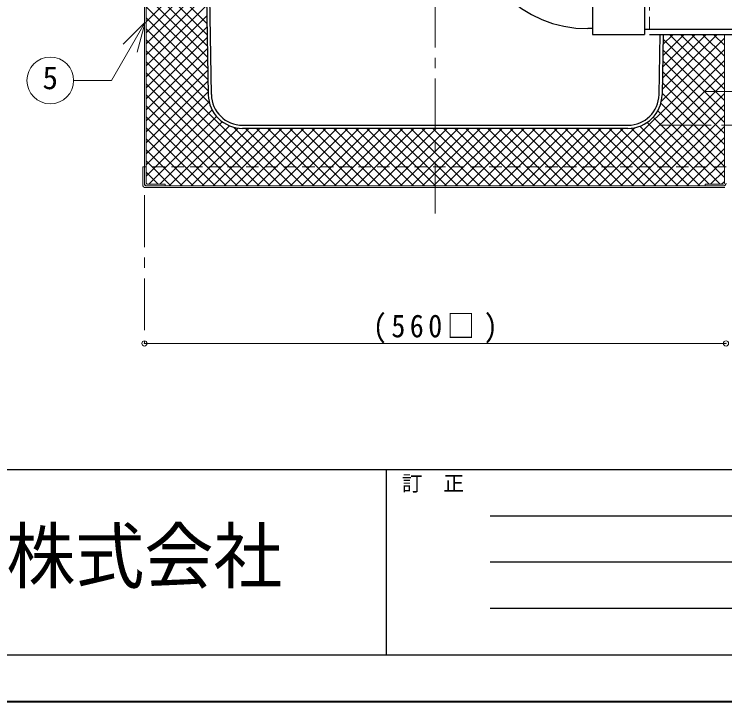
# Model space of a CAD drawing. Units: millimetres at full size, sheet at 1:10; details may follow other scales. Extents: x -2106 to 1944, y -1394 to 1416.
# Drawn here: x -1566 to -882, y -1394 to -732 of the extents above; entities that cross this region are included whole.
import ezdxf
from ezdxf.enums import TextEntityAlignment as Align

# ---------------------------------------------------------------- set-up
doc = ezdxf.new("R2010")
doc.units = ezdxf.units.MM
doc.header["$LTSCALE"] = 10
doc.header["$PDMODE"] = 32
doc.header["$PDSIZE"] = 5
doc.linetypes.add('CHAIN1', pattern=[8, 5, -1, 1, -1])
doc.linetypes.add('DASHED1', pattern=[1.8, 1.2, -0.6])
doc.layers.add('0-0_ﾚｲﾔ1', color=4, linetype='Continuous', lineweight=9)
doc.styles.add('ＭＳ ゴシック', font='')
doc.styles.get('ＭＳ ゴシック').set_extended_font_data('MS Gothic')

msp = doc.modelspace()

# ---------------------------------------------------------------- linework, layer by layer
at = {"layer": '0-0_ﾚｲﾔ1', "linetype": 'CHAIN1'}
for p, q in [((-1160.72, -923.73), (-1160.72, -0.98)), ((-902.32, -806.23), (-859.12, -806.23)), ((-945.13, -838.73), (-25.72, -838.73)), ((-1440.72, -906.13), (-1440.72, -1048.73))]:
    msp.add_line(p, q, dxfattribs=at)
at = {"layer": '0-0_ﾚｲﾔ1', "color": 5, "lineweight": 25}
for p, q in [((-1376.21, -809.23), (-1385.64, -243.64)), ((-1387.05, -338.73), (-1379.21, -809.28)), ((-959.26, -626.23), (-959.26, -751.23)), ((-1009.26, -745.73), (-1013.76, -745.73)), ((-959.26, -746.23), (-850.26, -746.23)), ((-954.26, -751.23), (-850.26, -751.23)), ((-945.23, -809.23), (-944.26, -751.23)), ((-941.26, -751.23), (-942.23, -809.28)), ((-1346.22, -838.73), (-975.13, -838.73)), ((-975.13, -841.73), (-1346.22, -841.73))]:
    msp.add_line(p, q, dxfattribs=at)
at = {"layer": '0-0_ﾚｲﾔ1', "color": 7, "lineweight": 18}
for p, q in [((-1440.72, -246.93), (-1440.72, -896.13)), ((-1439.12, -894.53), (-1439.12, -246.93)), ((-1439.85, -739.49), (-1461.06, -760.7)), ((-1439.85, -739.49), (-1447.61, -768.47)), ((-882.32, -894.53), (-882.32, -751.23)), ((-1442.32, -896.13), (-1442.32, -878.73)), ((-1440.72, -878.73), (-1442.32, -878.73)), ((-900.72, -895.53), (-900.72, -897.13)), ((-900.72, -895.53), (-883.32, -895.53)), ((-1439.72, -897.13), (-881.72, -897.13)), ((-1439.72, -898.73), (-881.72, -898.73))]:
    msp.add_line(p, q, dxfattribs=at)
at = {"layer": '0-0_ﾚｲﾔ1', "color": 7, "linetype": 'DASHED1', "lineweight": 18}
msp.add_line((-954.26, -746.23), (-954.26, -631.23), dxfattribs=at)
at = {"layer": '0-0_ﾚｲﾔ1'}
for p, q in [((-1439.12, -739.08), (-1381.34, -681.31)), ((-1439.12, -682.2), (-1380.35, -740.97)), ((-1439.12, -749.69), (-1381.17, -691.74)), ((-1439.12, -692.81), (-1380.17, -751.76)), ((-1439.12, -760.3), (-1381, -702.17)), ((-1439.12, -703.41), (-1379.99, -762.54)), ((-1439.12, -770.9), (-1380.82, -712.61)), ((-1439.12, -714.02), (-1379.81, -773.33)), ((-1439.12, -781.51), (-1380.65, -723.04)), ((-1439.12, -724.63), (-1379.63, -784.12)), ((-1439.12, -792.12), (-1380.48, -733.47)), ((-1439.12, -735.23), (-1379.45, -794.9)), ((-1439.12, -802.72), (-1380.3, -743.91)), ((-1439.12, -745.84), (-1379.27, -805.69)), ((-942.15, -804.26), (-889.11, -751.23)), ((-941.97, -793.47), (-899.72, -751.23)), ((-941.79, -782.69), (-910.33, -751.23)), ((-941.61, -771.9), (-920.93, -751.23)), ((-941.43, -761.11), (-931.54, -751.23)), ((-935.22, -751.23), (-882.32, -804.13)), ((-924.62, -751.23), (-882.32, -793.52)), ((-914.01, -751.23), (-882.32, -782.92)), ((-903.4, -751.23), (-882.32, -772.31)), ((-892.8, -751.23), (-882.32, -761.7)), ((-1439.12, -813.33), (-1380.13, -754.34)), ((-1439.12, -756.45), (-1378.01, -817.55)), ((-942.97, -815.69), (-882.32, -755.04)), ((-941.34, -755.72), (-882.32, -814.74)), ((-1439.12, -823.94), (-1379.95, -764.77)), ((-1013.8, -897.13), (-882.32, -765.65)), ((-941.51, -766.15), (-882.32, -825.34)), ((-1439.12, -767.05), (-1309.05, -897.13)), ((-1439.12, -834.54), (-1379.78, -775.2)), ((-1439.12, -777.66), (-1319.65, -897.13)), ((-1003.19, -897.13), (-882.32, -776.25)), ((-941.68, -776.59), (-882.32, -835.95)), ((-1439.12, -845.15), (-1379.61, -785.64)), ((-1439.12, -788.27), (-1330.26, -897.13)), ((-992.59, -897.13), (-882.32, -786.86)), ((-941.86, -787.02), (-882.32, -846.56)), ((-1439.12, -855.76), (-1379.43, -796.07)), ((-1439.12, -798.87), (-1340.87, -897.13)), ((-981.98, -897.13), (-882.32, -797.47)), ((-942.03, -797.45), (-882.32, -857.16)), ((-1439.12, -866.36), (-1379.26, -806.5)), ((-1439.12, -809.48), (-1351.47, -897.13)), ((-971.37, -897.13), (-882.32, -808.07)), ((-942.21, -807.88), (-882.32, -867.77)), ((-1439.12, -876.97), (-1378.36, -816.21)), ((-1439.12, -820.09), (-1362.08, -897.13)), ((-960.77, -897.13), (-882.32, -818.68)), ((-943.37, -817.33), (-882.32, -878.38)), ((-1439.12, -887.58), (-1375.49, -823.95)), ((-946.44, -824.86), (-882.32, -888.98)), ((-1439.12, -830.69), (-1372.69, -897.13)), ((-1436.46, -895.53), (-1371.21, -830.27)), ((-950.89, -831.02), (-886.38, -895.53)), ((-950.16, -897.13), (-882.32, -829.29)), ((-1439.12, -841.3), (-1383.29, -897.13)), ((-1425.86, -895.53), (-1365.7, -835.37)), ((-1416.85, -897.13), (-1358.91, -839.19)), ((-1406.24, -897.13), (-1350.56, -841.44)), ((-1355.04, -840.53), (-1298.44, -897.13)), ((-1024.41, -897.13), (-968.26, -840.98)), ((-963.53, -839.59), (-906, -897.13)), ((-956.57, -835.95), (-896.99, -895.53)), ((-939.55, -897.13), (-882.32, -839.89)), ((-1395.64, -897.13), (-1340.24, -841.73)), ((-1385.03, -897.13), (-1329.63, -841.73)), ((-1374.42, -897.13), (-1319.02, -841.73)), ((-1363.82, -897.13), (-1308.42, -841.73)), ((-1353.21, -897.13), (-1297.81, -841.73)), ((-1343.23, -841.73), (-1287.83, -897.13)), ((-1342.6, -897.13), (-1287.2, -841.73)), ((-1332.63, -841.73), (-1277.23, -897.13)), ((-1332, -897.13), (-1276.6, -841.73)), ((-1322.02, -841.73), (-1266.62, -897.13)), ((-1321.39, -897.13), (-1265.99, -841.73)), ((-1311.41, -841.73), (-1256.01, -897.13)), ((-1310.78, -897.13), (-1255.38, -841.73)), ((-1300.81, -841.73), (-1245.41, -897.13)), ((-1300.18, -897.13), (-1244.78, -841.73)), ((-1290.2, -841.73), (-1234.8, -897.13)), ((-1289.57, -897.13), (-1234.17, -841.73)), ((-1279.59, -841.73), (-1224.19, -897.13)), ((-1278.96, -897.13), (-1223.56, -841.73)), ((-1268.99, -841.73), (-1213.59, -897.13)), ((-1268.36, -897.13), (-1212.96, -841.73)), ((-1258.38, -841.73), (-1202.98, -897.13)), ((-1257.75, -897.13), (-1202.35, -841.73)), ((-1247.77, -841.73), (-1192.37, -897.13)), ((-1247.15, -897.13), (-1191.75, -841.73)), ((-1237.17, -841.73), (-1181.77, -897.13)), ((-1236.54, -897.13), (-1181.14, -841.73)), ((-1226.56, -841.73), (-1171.16, -897.13)), ((-1225.93, -897.13), (-1170.53, -841.73)), ((-1215.95, -841.73), (-1160.55, -897.13)), ((-1215.33, -897.13), (-1159.93, -841.73)), ((-1205.35, -841.73), (-1149.95, -897.13)), ((-1204.72, -897.13), (-1149.32, -841.73)), ((-1194.74, -841.73), (-1139.34, -897.13)), ((-1194.11, -897.13), (-1138.71, -841.73)), ((-1184.13, -841.73), (-1128.73, -897.13)), ((-1183.51, -897.13), (-1128.11, -841.73)), ((-1173.53, -841.73), (-1118.13, -897.13)), ((-1172.9, -897.13), (-1117.5, -841.73)), ((-1162.92, -841.73), (-1107.52, -897.13)), ((-1162.29, -897.13), (-1106.89, -841.73)), ((-1152.31, -841.73), (-1096.91, -897.13)), ((-1151.69, -897.13), (-1096.29, -841.73)), ((-1141.71, -841.73), (-1086.31, -897.13)), ((-1141.08, -897.13), (-1085.68, -841.73)), ((-1131.1, -841.73), (-1075.7, -897.13)), ((-1130.47, -897.13), (-1075.07, -841.73)), ((-1120.49, -841.73), (-1065.09, -897.13)), ((-1119.87, -897.13), (-1064.47, -841.73)), ((-1109.89, -841.73), (-1054.49, -897.13)), ((-1109.26, -897.13), (-1053.86, -841.73)), ((-1099.28, -841.73), (-1043.88, -897.13)), ((-1098.65, -897.13), (-1043.25, -841.73)), ((-1088.67, -841.73), (-1033.27, -897.13)), ((-1088.05, -897.13), (-1032.65, -841.73)), ((-1078.07, -841.73), (-1022.67, -897.13)), ((-1077.44, -897.13), (-1022.04, -841.73)), ((-1067.46, -841.73), (-1012.06, -897.13)), ((-1066.83, -897.13), (-1011.43, -841.73)), ((-1056.85, -841.73), (-1001.45, -897.13)), ((-1056.23, -897.13), (-1000.83, -841.73)), ((-1046.25, -841.73), (-990.85, -897.13)), ((-1045.62, -897.13), (-990.22, -841.73)), ((-1035.64, -841.73), (-980.24, -897.13)), ((-1035.01, -897.13), (-979.61, -841.73)), ((-1025.03, -841.73), (-969.63, -897.13)), ((-1014.43, -841.73), (-959.03, -897.13)), ((-1003.82, -841.73), (-948.42, -897.13)), ((-993.21, -841.73), (-937.81, -897.13)), ((-982.61, -841.73), (-927.21, -897.13)), ((-972.15, -841.58), (-916.6, -897.13)), ((-1439.12, -851.91), (-1393.9, -897.13)), ((-928.95, -897.13), (-882.32, -850.5)), ((-918.34, -897.13), (-882.32, -861.11)), ((-1439.12, -862.51), (-1404.51, -897.13)), ((-1439.12, -873.12), (-1415.11, -897.13)), ((-907.73, -897.13), (-882.32, -871.71)), ((-895.53, -895.53), (-882.32, -882.32)), ((-1439.12, -883.73), (-1427.32, -895.53)), ((-1439.12, -894.33), (-1437.93, -895.53)), ((-884.92, -895.53), (-882.32, -892.93)), ((-1440.72, -1048.73), (-880.72, -1048.73))]:
    msp.add_line(p, q, dxfattribs=at)
at = {"layer": '0-0_ﾚｲﾔ1', "linetype": 'DASHED1'}
msp.add_line((-880.72, -878.73), (-1440.72, -878.73), dxfattribs=at)
at = {"layer": '0-0_ﾚｲﾔ1', "color": 6, "lineweight": 25}
for p, q in [((-2060.72, -1170.16), (1899.28, -1170.16)), ((-1207.86, -1170.16), (-1207.86, -1348.73)), ((-1107.86, -1214.8), (-179.29, -1214.8)), ((-179.29, -1259.44), (-1107.86, -1259.44)), ((-179.29, -1304.08), (-1107.86, -1304.08)), ((1899.28, -1348.73), (-2060.72, -1348.73))]:
    msp.add_line(p, q, dxfattribs=at)
at = {"layer": '0-0_ﾚｲﾔ1', "color": 1, "lineweight": 40}
msp.add_line((1944.28, -1393.73), (-2105.72, -1393.73), dxfattribs=at)
at = {"layer": '0-0_ﾚｲﾔ1', "color": 5, "lineweight": 25}
msp.add_lwpolyline([(-1009.26, -626.23), (-1009.26, -751.23), (-959.26, -751.23)], dxfattribs=at)
at = {"layer": '0-0_ﾚｲﾔ1', "color": 7, "lineweight": 18}
for points in [[(-1439.85, -739.49), (-1472.24, -795.6), (-1508.83, -795.6)], [(-1438.12, -895.53), (-1420.72, -895.53), (-1420.72, -897.13)]]:
    msp.add_lwpolyline(points, dxfattribs=at)
msp.add_circle((-1531.33, -795.6), 22.5, dxfattribs=at)
at = {"layer": '0-0_ﾚｲﾔ1', "color": 5, "lineweight": 25}
for centre, radius, start, end in [((-1013.76, -631.73), 114, 180, 270), ((-1346.22, -808.73), 33, 180.95484, 270), ((-1346.22, -808.73), 30, 180.95484, 270), ((-975.22, -808.73), 30, 270, 359.04516), ((-975.22, -808.73), 33, 270, 359.04516)]:
    msp.add_arc(centre, radius, start, end, dxfattribs=at)
at = {"layer": '0-0_ﾚｲﾔ1', "color": 7, "lineweight": 18}
for centre, radius, start, end in [((-1439.72, -896.13), 2.6, 180, 270), ((-1438.12, -894.53), 2.6, 180, 270), ((-1439.72, -896.13), 1, 180, 270), ((-1438.12, -894.53), 1, 180, 270), ((-883.32, -894.53), 2.6, 270, 0), ((-883.32, -894.53), 1, 270, 0)]:
    msp.add_arc(centre, radius, start, end, dxfattribs=at)
at = {"layer": '0-0_ﾚｲﾔ1'}
for p in [(-1440.72, -1048.73), (-880.72, -1048.73)]:
    msp.add_point(p, dxfattribs=at)

# ---------------------------------------------------------------- texts
at = {"layer": '0-0_ﾚｲﾔ1', "color": 7, "style": 'ＭＳ ゴシック'}
for s, height, p in [('5', 21.99, (-1538.83, -810.6)), ('訂\u3000正', 14.66, (-1192.86, -1195.16))]:
    msp.add_text(s, height=height, dxfattribs=at).set_placement(p, align=Align.BOTTOM_LEFT)
at = {"layer": '0-0_ﾚｲﾔ1', "color": 7, "style": 'ＭＳ ゴシック', "width": 0.95}
msp.add_text('工業株式会社', height=51.32, dxfattribs=at).set_placement((-1706.79, -1294.44), align=Align.BOTTOM_LEFT)
at = {"layer": '0-0_ﾚｲﾔ1', "color": 7, "insert": (-1220.72, -1048.73), "char_height": 21.99, "attachment_point": 7, "style": 'ＭＳ ゴシック'}
msp.add_mtext('\\T1.32;\\W0.9;(560□)', dxfattribs=at)

doc.saveas('drawing.dxf')
